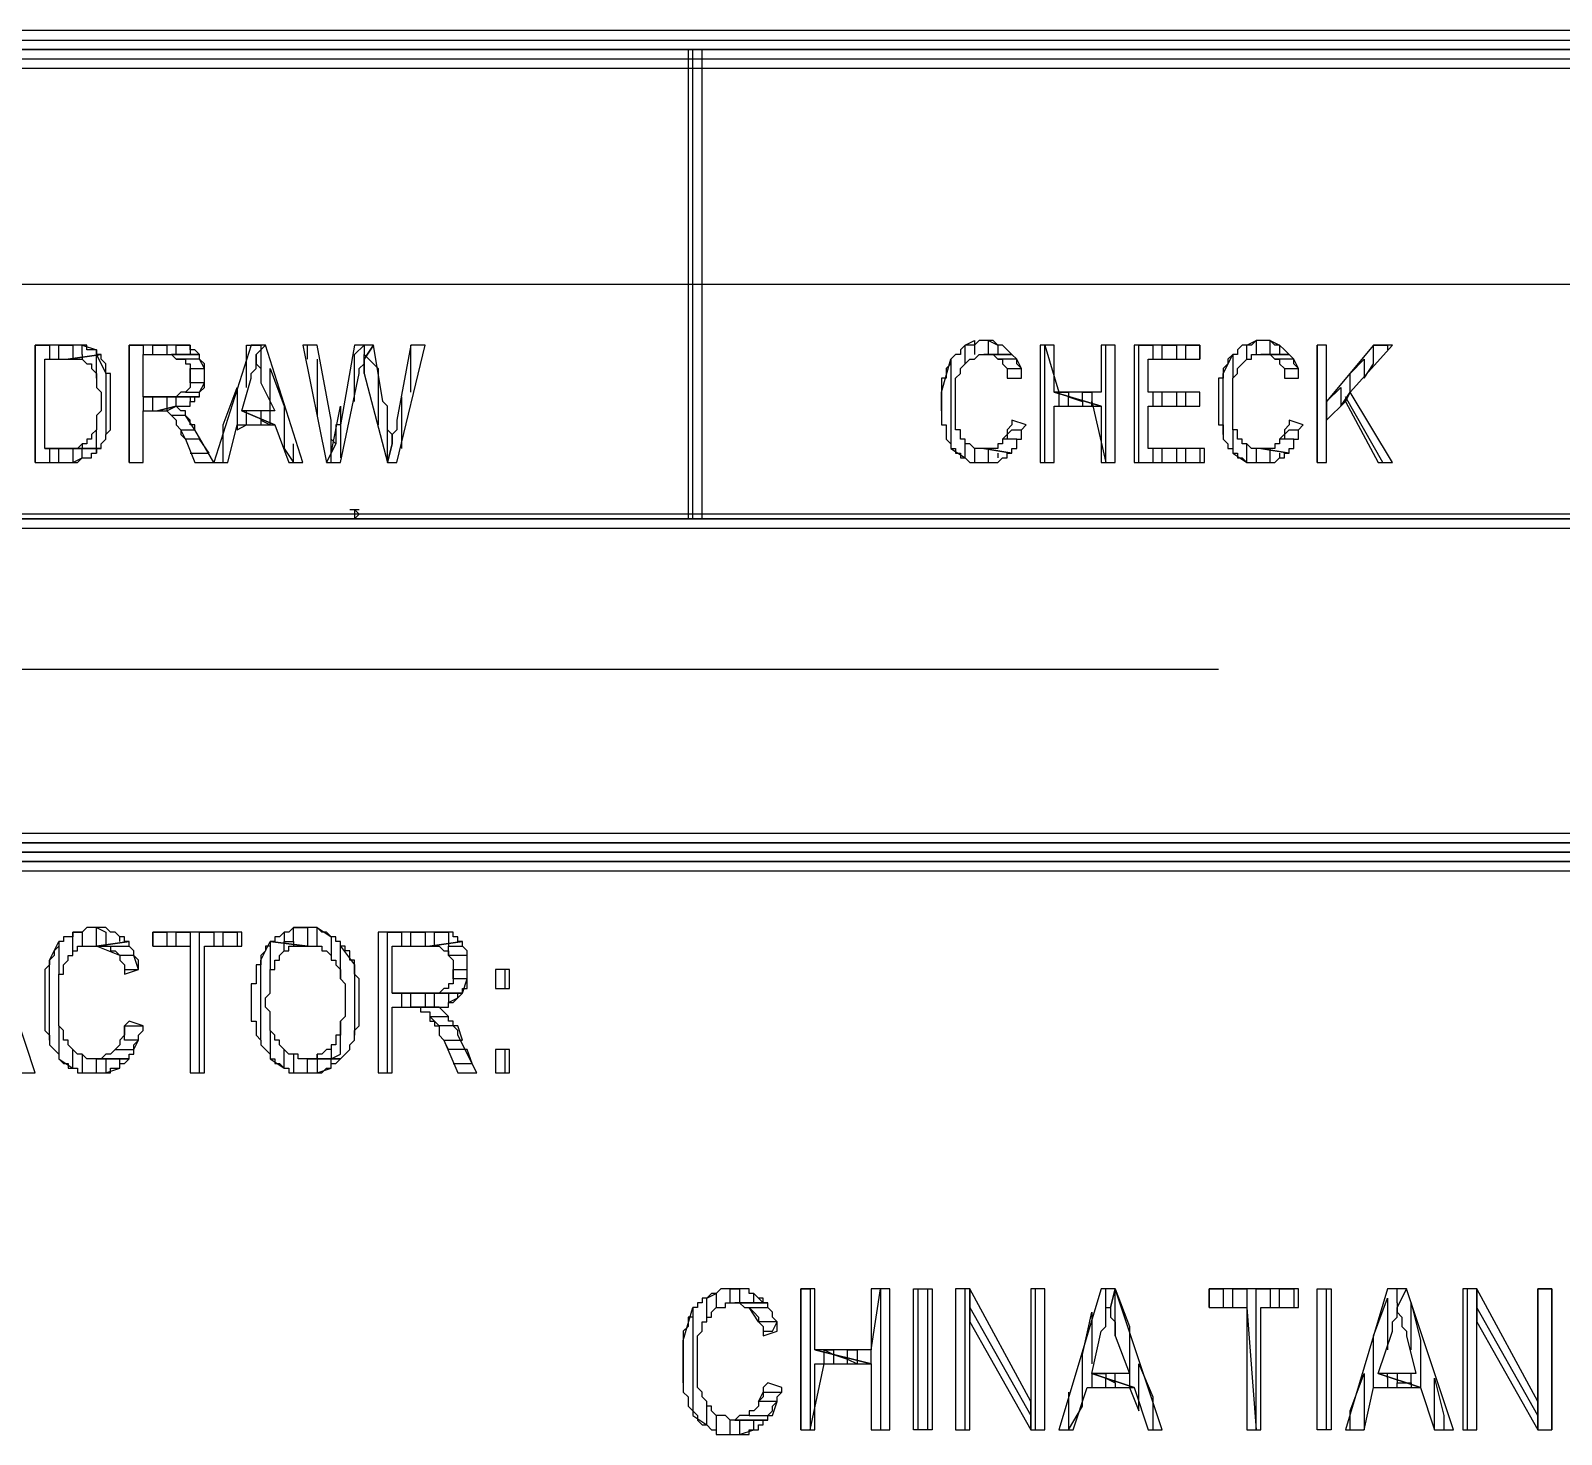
# Model space of a CAD drawing. Extents: x 0 to 594, y 0 to 420.
# Drawn here: x 509.9 to 542.5, y 52.6 to 82.5 of the extents above; entities that cross this region are included whole.
import ezdxf

# ---------------------------------------------------------------- set-up
doc = ezdxf.new("R2010")
doc.units = 0

msp = doc.modelspace()

# ---------------------------------------------------------------- linework, layer by layer
at = {"layer": 'GT_1', "flags": 128}
for points in [[(404, 82.5), (404, 81.7), (584, 81.7), (584, 82.5), (404, 82.5)], [(404, 81.9), (584, 81.9), (584, 82.1), (404, 82.1), (404, 82.3), (584, 82.3)], [(404, 82.1), (584, 82.1)], [(523.9, 72.1), (524.2, 72.1), (524.2, 82.1), (523.9, 82.1), (523.9, 72.1)], [(524, 72.1), (524, 82.1)], [(404, 77.1), (584, 77.1)], [(510, 73.3), (510, 75.8), (510.3, 75.8), (510.3, 75.5)], [(510.7, 75.8), (510, 75.8), (510, 73.3), (510.7, 73.3), (510.8, 73.3), (510.8, 73.3), (510.9, 73.3), (510.9, 73.3), (511, 73.4), (511, 73.4), (511.1, 73.4), (511.1, 73.4), (511.2, 73.4), (511.2, 73.5), (511.3, 73.5), (511.3, 73.5), (511.3, 73.6), (511.4, 73.6), (510.2, 73.6), (510.2, 75.5), (510.7, 75.5), (511.4, 75.6), (511.3, 75.6), (511.3, 75.7), (511.2, 75.7), (511.2, 75.7), (511.1, 75.7), (511.1, 75.8), (511, 75.8), (511, 75.8), (511, 75.8), (510.9, 75.8), (510.9, 75.8), (510.8, 75.8), (510.7, 75.8), (510.7, 75.8)], [(510.5, 75.5), (510.5, 75.8), (510.8, 75.8), (510.8, 75.5)], [(511, 75.6), (511, 75.8), (511.3, 75.7), (511.3, 75.6)], [(512, 73.3), (512, 75.8), (512.3, 75.8), (512.3, 75.6)], [(512.9, 75.8), (512, 75.8), (512, 73.3), (512.3, 73.3), (512.3, 74.4), (512.6, 74.4), (513, 74.5), (513.1, 74.5), (513.1, 74.5), (513.2, 74.5), (513.3, 74.5), (513.3, 74.6), (513.4, 74.6), (513.4, 74.6), (513.4, 74.7), (513.5, 74.7), (513.5, 74.7), (512.3, 74.7), (512.3, 75.6), (512.9, 75.6), (513.5, 75.6), (513.4, 75.7), (513.4, 75.7), (513.3, 75.7), (513.3, 75.8), (513.3, 75.8), (513.2, 75.8), (513.2, 75.8), (513.1, 75.8), (513.1, 75.8), (513, 75.8), (513, 75.8), (512.9, 75.8)], [(512.5, 75.6), (512.5, 75.8), (512.8, 75.8), (512.8, 75.6)], [(513, 75.6), (513, 75.8), (513.3, 75.8), (513.3, 75.6)], [(514.9, 75.8), (514.6, 75.8), (513.8, 73.3), (514.1, 73.3), (514.3, 74.1), (515.1, 74.1), (514.4, 74.4), (514.6, 75.1), (514.6, 75.1), (514.6, 75.2), (514.6, 75.2), (514.7, 75.3), (514.7, 75.4), (514.7, 75.4), (514.7, 75.5), (514.7, 75.6), (514.9, 75.8)], [(514.9, 75.8), (514.7, 75.6), (514.7, 75.5), (514.7, 75.5), (514.7, 75.4), (514.8, 75.3), (514.8, 75.3), (514.8, 75.2), (514.8, 75.1), (514.8, 75), (515.1, 74.4), (514.4, 74.4), (515.1, 74.1), (515.4, 73.3), (515.7, 73.3), (514.9, 75.8)], [(514.5, 74.9), (514.5, 75.8), (514.8, 75.8), (514.8, 75.7)], [(514.8, 75.7), (514.8, 75.3)], [(516, 75.8), (515.7, 75.8), (516.2, 73.3), (516.4, 73.7), (516.4, 73.7), (516.3, 73.8), (516.3, 73.8), (516.3, 73.9), (516.3, 74), (516.3, 74.1), (516.3, 74.1), (516.3, 74.2), (516, 75.8)], [(515.8, 75.5), (515.8, 75.8)], [(517.2, 75.8), (516.8, 75.8), (516.5, 74.1), (516.4, 74.1), (516.4, 74.1), (516.4, 74), (516.4, 74), (516.4, 73.9), (516.4, 73.8), (516.4, 73.7), (516.2, 73.3), (516.5, 73.3), (516.9, 75.2), (516.9, 75.3), (516.9, 75.3), (517, 75.4), (517, 75.4), (517, 75.5), (517.2, 75.8)], [(516.8, 74.6), (516.8, 75.6), (517, 75.8), (517, 75.6)], [(517.2, 75.8), (517, 75.5), (517, 75.5), (517, 75.4), (517, 75.3), (517, 75.2), (517.5, 73.3), (517.6, 73.7), (517.6, 73.7), (517.6, 73.8), (517.6, 73.9), (517.6, 73.9), (517.5, 74), (517.5, 74.1), (517.5, 74.1), (517.5, 74.2), (517.5, 74.3), (517.5, 74.3), (517.5, 74.4), (517.5, 74.5), (517.4, 74.6), (517.2, 75.8)], [(518.3, 75.8), (518, 75.8), (517.7, 74.2), (517.7, 74.1), (517.7, 74.1), (517.7, 74), (517.6, 73.9), (517.6, 73.9), (517.6, 73.8), (517.6, 73.7), (517.6, 73.7), (517.5, 73.3), (517.7, 73.3), (518.3, 75.8)], [(518, 74.8), (518, 75.8)], [(530.2, 75.9), (530.2, 75.9), (530.2, 75.9), (530.1, 75.9), (530.1, 75.9), (530, 75.8), (529.9, 75.8), (529.9, 75.8), (529.8, 75.8), (529.8, 75.8), (529.7, 75.7), (529.7, 75.7), (529.7, 75.6), (529.6, 75.6), (529.6, 75.6), (529.5, 75.5), (529.5, 75.5), (529.5, 75.4), (529.4, 75.3), (529.4, 75.3), (529.4, 75.3), (529.4, 75.2), (529.4, 75.1), (529.3, 75.1), (529.3, 75), (529.3, 75), (529.3, 74.9), (529.3, 74.8), (529.3, 74.7), (529.3, 74.7), (529.3, 74.6), (529.3, 74.5), (529.3, 74.5), (529.3, 74.4), (529.3, 74.3), (529.3, 74.3), (529.3, 74.2), (529.3, 74.1), (529.4, 74.1), (529.4, 74), (529.4, 73.9), (529.4, 73.9), (529.4, 73.9), (529.4, 73.8), (529.5, 73.7), (529.5, 73.7), (529.5, 73.6), (529.6, 73.6), (529.6, 73.5), (529.7, 73.5), (529.7, 73.4), (529.7, 73.4), (529.8, 73.4), (529.8, 73.4), (529.9, 73.3), (529.9, 73.3), (530, 73.3), (530, 73.3), (530.1, 73.3), (530.2, 73.3), (530.2, 73.3), (530.3, 73.3), (530.4, 73.3), (530.4, 73.3), (530.5, 73.3), (530.5, 73.3), (530.6, 73.4), (530.6, 73.4), (530.7, 73.4), (530.7, 73.5), (530.8, 73.5), (530.8, 73.5), (530.2, 73.6), (530.2, 73.6), (530.1, 73.6), (530.1, 73.6), (530, 73.6), (530, 73.6), (529.9, 73.7), (529.9, 73.7), (529.8, 73.7), (529.8, 73.8), (529.7, 73.8), (529.7, 73.9), (529.7, 73.9), (529.7, 74), (529.6, 74), (529.6, 74.1), (529.6, 74.1), (529.6, 74.2), (529.6, 74.2), (529.6, 74.3), (529.6, 74.4), (529.6, 74.4), (529.6, 74.5), (529.6, 74.6), (529.6, 74.7), (529.6, 74.7), (529.6, 74.8), (529.6, 74.9), (529.6, 74.9), (529.6, 75), (529.6, 75.1), (529.6, 75.1), (529.7, 75.2), (529.7, 75.3), (529.7, 75.3), (529.8, 75.4), (529.8, 75.4), (529.8, 75.4), (529.9, 75.5), (529.9, 75.5), (529.9, 75.5), (530, 75.5), (530.1, 75.6), (530.1, 75.6), (530.2, 75.6), (530.2, 75.6), (530.8, 75.6), (530.8, 75.6), (530.7, 75.7), (530.7, 75.7), (530.7, 75.7), (530.6, 75.8), (530.6, 75.8), (530.5, 75.8), (530.5, 75.8), (530.4, 75.9), (530.3, 75.9), (530.3, 75.9), (530.2, 75.9)], [(529.8, 75.4), (529.8, 75.8), (530, 75.9), (530, 75.6)], [(530.3, 75.6), (530.3, 75.9), (530.5, 75.8), (530.5, 75.6)], [(531.7, 75.8), (531.4, 75.8), (531.4, 73.3), (531.7, 73.3), (531.7, 74.5), (532.7, 74.5), (531.7, 74.8), (531.7, 75.8)], [(531.5, 73.3), (531.5, 75.8), (531.8, 74.8), (531.8, 74.5), (532, 74.5), (532, 74.7), (532.3, 74.6), (532.3, 74.5), (532.5, 74.5), (532.5, 74.6)], [(533, 75.8), (532.7, 75.8), (532.7, 74.8), (531.7, 74.8), (532.7, 74.5), (532.7, 73.3), (533, 73.3), (533, 75.8)], [(531.8, 74.8), (531.8, 74.8), (532, 74.8), (532, 74.7), (532.3, 74.6), (532.3, 74.8), (532.5, 74.8), (532.5, 74.6), (532.8, 73.3), (532.8, 75.8)], [(534.8, 75.8), (533.4, 75.8), (533.4, 73.3), (534.9, 73.3), (534.9, 73.6), (533.7, 73.6), (533.7, 74.5), (534.8, 74.5), (534.8, 74.8), (533.7, 74.8), (533.7, 75.5), (534.8, 75.5), (534.8, 75.8)], [(533.5, 73.3), (533.5, 75.8), (533.8, 75.8), (533.8, 75.5)], [(534, 75.5), (534, 75.8), (534.3, 75.8), (534.3, 75.5)], [(534.5, 75.5), (534.5, 75.8), (534.8, 75.8), (534.8, 75.5)], [(536.1, 75.9), (536.1, 75.9), (536.1, 75.9), (536, 75.9), (536, 75.9), (535.9, 75.8), (535.8, 75.8), (535.8, 75.8), (535.7, 75.8), (535.7, 75.8), (535.6, 75.7), (535.6, 75.7), (535.6, 75.6), (535.5, 75.6), (535.5, 75.6), (535.4, 75.5), (535.4, 75.5), (535.4, 75.4), (535.3, 75.3), (535.3, 75.3), (535.3, 75.3), (535.3, 75.2), (535.3, 75.1), (535.2, 75.1), (535.2, 75), (535.2, 75), (535.2, 74.9), (535.2, 74.8), (535.2, 74.7), (535.2, 74.7), (535.2, 74.6), (535.2, 74.5), (535.2, 74.5), (535.2, 74.4), (535.2, 74.3), (535.2, 74.3), (535.2, 74.2), (535.2, 74.1), (535.3, 74.1), (535.3, 74), (535.3, 73.9), (535.3, 73.9), (535.3, 73.9), (535.3, 73.8), (535.4, 73.7), (535.4, 73.7), (535.4, 73.6), (535.5, 73.6), (535.5, 73.5), (535.6, 73.5), (535.6, 73.4), (535.6, 73.4), (535.7, 73.4), (535.7, 73.4), (535.8, 73.3), (535.8, 73.3), (535.9, 73.3), (535.9, 73.3), (536, 73.3), (536.1, 73.3), (536.1, 73.3), (536.2, 73.3), (536.3, 73.3), (536.3, 73.3), (536.4, 73.3), (536.4, 73.3), (536.5, 73.4), (536.5, 73.4), (536.6, 73.4), (536.6, 73.5), (536.7, 73.5), (536.7, 73.5), (536.1, 73.6), (536.1, 73.6), (536, 73.6), (536, 73.6), (535.9, 73.6), (535.9, 73.6), (535.8, 73.7), (535.8, 73.7), (535.7, 73.7), (535.7, 73.8), (535.6, 73.8), (535.6, 73.9), (535.6, 73.9), (535.6, 74), (535.5, 74), (535.5, 74.1), (535.5, 74.1), (535.5, 74.2), (535.5, 74.2), (535.5, 74.3), (535.5, 74.4), (535.5, 74.4), (535.5, 74.5), (535.5, 74.6), (535.5, 74.7), (535.5, 74.7), (535.5, 74.8), (535.5, 74.9), (535.5, 74.9), (535.5, 75), (535.5, 75.1), (535.5, 75.1), (535.6, 75.2), (535.6, 75.3), (535.6, 75.3), (535.7, 75.4), (535.7, 75.4), (535.7, 75.4), (535.8, 75.5), (535.8, 75.5), (535.8, 75.5), (535.9, 75.5), (535.9, 75.6), (536, 75.6), (536.1, 75.6), (536.1, 75.6), (536.7, 75.6), (536.7, 75.6), (536.6, 75.7), (536.6, 75.7), (536.6, 75.7), (536.5, 75.8), (536.5, 75.8), (536.4, 75.8), (536.4, 75.8), (536.3, 75.9), (536.2, 75.9), (536.2, 75.9), (536.1, 75.9)], [(535.8, 75.5), (535.8, 75.8), (536, 75.9), (536, 75.6)], [(536.3, 75.6), (536.3, 75.9), (536.5, 75.8), (536.5, 75.6)], [(537.3, 73.3), (537.3, 75.8)], [(537.5, 75.8), (537.3, 75.8), (537.3, 73.3), (537.5, 73.3), (537.5, 74.2), (537.5, 74.6), (537.5, 75.8)], [(537.5, 74.2), (537.5, 74.6), (537.8, 74.9), (537.8, 74.5), (538, 74.8), (538, 75.2), (538.3, 75.5), (538.3, 75.1), (538.5, 75.4), (538.5, 75.8), (538.8, 75.8), (538.8, 75.7)], [(538.9, 75.8), (538.5, 75.8), (537.5, 74.6), (537.5, 74.2), (537.9, 74.6), (538, 74.8), (538.9, 75.8)], [(511.4, 75.6), (510.7, 75.5), (510.7, 75.5), (510.8, 75.5), (510.8, 75.5), (510.9, 75.5), (510.9, 75.5), (511, 75.5), (511, 75.5), (511, 75.5), (511.1, 75.4), (511.1, 75.4), (511.2, 75.4), (511.2, 75.3), (511.2, 75.3), (511.3, 75.2), (511.3, 75.1), (511.3, 75.1), (511.3, 75), (511.3, 75), (511.3, 74.9), (511.4, 74.8), (511.4, 74.8), (511.4, 74.7), (511.4, 74.6), (511.4, 74.5), (511.4, 74.4), (511.4, 74.4), (511.3, 74.3), (511.3, 74.2), (511.3, 74.2), (511.3, 74.1), (511.3, 74.1), (511.3, 74), (511.3, 74), (511.2, 73.9), (511.2, 73.8), (511.2, 73.8), (511.1, 73.8), (511.1, 73.7), (511, 73.7), (511, 73.7), (511, 73.7), (510.9, 73.6), (510.9, 73.6), (510.8, 73.6), (510.7, 73.6), (510.7, 73.6), (510.2, 73.6), (511.4, 73.6), (511.4, 73.7), (511.4, 73.7), (511.5, 73.8), (511.5, 73.8), (511.5, 73.9), (511.5, 73.9), (511.6, 74), (511.6, 74.1), (511.6, 74.1), (511.6, 74.2), (511.6, 74.2), (511.6, 74.3), (511.6, 74.4), (511.6, 74.4), (511.6, 74.5), (511.6, 74.6), (511.6, 74.6), (511.6, 74.7), (511.6, 74.8), (511.6, 74.9), (511.6, 74.9), (511.6, 75), (511.6, 75.1), (511.6, 75.1), (511.6, 75.2), (511.5, 75.2), (511.5, 75.3), (511.5, 75.4), (511.5, 75.4), (511.4, 75.5), (511.4, 75.5), (511.4, 75.6)], [(511, 75.6), (511, 75.5)], [(511.3, 75.1), (511.3, 75.6), (511.5, 75.2), (511.5, 73.9)], [(513.5, 75.6), (512.9, 75.6), (512.9, 75.6), (513, 75.5), (513.1, 75.5), (513.1, 75.5), (513.2, 75.5), (513.2, 75.5), (513.2, 75.4), (513.3, 75.4), (513.3, 75.3), (513.3, 75.3), (513.3, 75.2), (513.3, 75.1), (513.3, 75.1), (513.3, 75), (513.3, 75), (513.3, 74.9), (513.3, 74.9), (513.2, 74.8), (513.2, 74.8), (513.1, 74.8), (513.1, 74.8), (513, 74.7), (513, 74.7), (512.9, 74.7), (512.8, 74.7), (512.3, 74.7), (513.5, 74.7), (513.5, 74.8), (513.5, 74.8), (513.6, 74.9), (513.6, 74.9), (513.6, 75), (513.6, 75.1), (513.6, 75.1), (513.6, 75.2), (513.6, 75.3), (513.6, 75.3), (513.6, 75.4), (513.5, 75.5), (513.5, 75.5), (513.5, 75.5), (513.5, 75.6)], [(513.2, 74.8), (513.5, 74.8), (513.6, 75), (513.3, 75), (513.3, 75.3), (513.6, 75.3), (513.5, 75.5), (513, 75.5)], [(516, 75.5), (516, 74.3)], [(517, 75.2), (517, 75.6), (517.3, 75.3), (517.3, 74.1)], [(529.3, 74.4), (529.3, 74.8), (529.5, 75.5), (529.5, 73.6), (529.8, 73.4), (529.8, 73.8)], [(530.8, 75.6), (530.2, 75.6), (530.3, 75.6), (530.3, 75.6), (530.4, 75.6), (530.4, 75.6), (530.5, 75.5), (530.5, 75.5), (530.6, 75.5), (530.6, 75.4), (530.6, 75.4), (530.7, 75.3), (530.7, 75.3), (530.7, 75.2), (530.7, 75.1), (530.8, 75.1), (531, 75.1), (531, 75.2), (531, 75.2), (531, 75.3), (530.9, 75.4), (530.9, 75.4), (530.9, 75.5), (530.9, 75.5), (530.8, 75.6)], [(530.7, 75.3), (531, 75.3), (530.9, 75.5), (530.5, 75.5)], [(530.8, 75.6), (530.8, 75.6)], [(535.3, 73.9), (535.3, 75.2), (535.5, 75.6), (535.5, 75.1)], [(536.7, 75.6), (536.1, 75.6), (536.2, 75.6), (536.2, 75.6), (536.3, 75.6), (536.3, 75.6), (536.4, 75.5), (536.4, 75.5), (536.5, 75.5), (536.5, 75.4), (536.5, 75.4), (536.6, 75.3), (536.6, 75.3), (536.6, 75.2), (536.6, 75.1), (536.7, 75.1), (536.9, 75.1), (536.9, 75.2), (536.9, 75.2), (536.9, 75.3), (536.8, 75.4), (536.8, 75.4), (536.8, 75.5), (536.8, 75.5), (536.7, 75.6)], [(536.6, 75.3), (536.9, 75.3), (536.8, 75.5), (536.4, 75.5)], [(514.8, 74.4), (514.8, 74.2), (515, 74.1), (515, 74.4), (515, 75.3), (515.3, 74.5), (515.3, 73.6), (515.5, 73.3), (515.5, 73.7)], [(512.3, 74.7), (512.3, 74.4), (512.5, 74.4), (512.5, 74.7)], [(512.8, 74.7), (512.8, 74.4), (513, 74.5), (513, 74.7)], [(513.3, 74.7), (513.3, 74.6)], [(514, 73.3), (514, 74.1), (514.3, 74.9), (514.3, 74), (514.5, 74.1), (514.5, 74.3)], [(517.8, 74.7), (517.8, 73.6)], [(533.8, 74.8), (533.8, 74.5)], [(534, 74.5), (534, 74.8)], [(534.3, 74.8), (534.3, 74.5)], [(534.5, 74.5), (534.5, 74.8)], [(538, 74.8), (537.9, 74.6), (538.6, 73.3), (538.9, 73.3), (538, 74.8)], [(538.7, 73.3), (537.9, 74.7)], [(513, 74.5), (512.6, 74.4), (512.6, 74.4), (512.7, 74.4), (512.7, 74.4), (512.8, 74.4), (512.8, 74.4), (512.9, 74.3), (512.9, 74.3), (512.9, 74.3), (513, 74.2), (513, 74.1), (513, 74.1), (513.1, 74), (513.1, 74), (513.1, 73.9), (513.2, 73.8), (513.4, 73.3), (513.8, 73.3), (513.4, 74), (513.4, 74.1), (513.3, 74.1), (513.3, 74.2), (513.3, 74.2), (513.2, 74.3), (513.2, 74.3), (513.2, 74.4), (513.1, 74.4), (513.1, 74.4), (513, 74.5)], [(514.5, 74.3), (514.5, 74.4)], [(516.3, 73.3), (516.3, 73.5), (516.5, 74.5), (516.5, 73.4)], [(513.3, 73.5), (513.7, 73.5), (513.5, 73.8), (513.2, 73.8), (513.1, 74), (513.4, 74), (513.2, 74.3), (512.9, 74.3)], [(514.8, 74.2), (514.8, 74.1), (515, 74.1), (515, 74.1)], [(516.3, 73.5), (516.3, 74.1)], [(530.8, 74.2), (530.8, 74.2), (530.8, 74.1), (530.8, 74.1), (530.7, 74), (530.7, 73.9), (530.7, 73.9), (530.7, 73.8), (530.6, 73.8), (530.6, 73.7), (530.6, 73.7), (530.5, 73.7), (530.5, 73.6), (530.4, 73.6), (530.4, 73.6), (530.3, 73.6), (530.3, 73.6), (530.2, 73.6), (530.8, 73.5), (530.8, 73.6), (530.9, 73.6), (530.9, 73.7), (530.9, 73.7), (530.9, 73.8), (531, 73.8), (531, 73.9), (531, 74), (531, 74), (531.1, 74.1), (530.8, 74.2)], [(536.7, 74.2), (536.7, 74.2), (536.7, 74.1), (536.7, 74.1), (536.6, 74), (536.6, 73.9), (536.6, 73.9), (536.6, 73.8), (536.5, 73.8), (536.5, 73.7), (536.5, 73.7), (536.4, 73.7), (536.4, 73.6), (536.3, 73.6), (536.3, 73.6), (536.2, 73.6), (536.2, 73.6), (536.1, 73.6), (536.7, 73.5), (536.7, 73.6), (536.8, 73.6), (536.8, 73.7), (536.8, 73.7), (536.8, 73.8), (536.9, 73.8), (536.9, 73.9), (536.9, 74), (536.9, 74), (537, 74.1), (536.7, 74.2)], [(511, 73.7), (511, 73.6), (511.3, 73.6), (511.3, 74)], [(517.5, 73.5), (517.5, 74)], [(530.9, 73.8), (530.6, 73.8), (530.8, 74), (531, 74)], [(535.5, 74), (535.5, 73.5), (535.8, 73.3), (535.8, 73.7)], [(536.8, 73.8), (536.5, 73.8), (536.7, 74), (536.9, 74)], [(510.3, 73.6), (510.3, 73.3), (510.5, 73.3), (510.5, 73.6)], [(510.8, 73.6), (510.8, 73.6)], [(510.8, 73.6), (510.8, 73.3), (511, 73.4), (511, 73.6)], [(511.3, 73.6), (511.3, 73.5)], [(517.5, 73.3), (517.5, 73.5)], [(530, 73.6), (530, 73.3), (530.3, 73.3), (530.3, 73.6)], [(530.5, 73.5), (530.5, 73.4)], [(533.8, 73.6), (533.8, 73.3), (534, 73.3), (534, 73.6)], [(534.3, 73.6), (534.3, 73.3), (534.5, 73.3), (534.5, 73.6)], [(534.8, 73.6), (534.8, 73.3)], [(536, 73.6), (536, 73.3), (536.3, 73.3), (536.3, 73.6)], [(536.5, 73.5), (536.5, 73.4)], [(404, 72.2), (404, 71.9), (584, 71.9), (584, 72.2), (404, 72.2)], [(404, 72.1), (584, 72.1)], [(404, 72.1), (584, 72.1)], [(564, 72.1), (544, 72.1), (524, 72.1), (504, 72.1), (484, 72.1), (464, 72.1)], [(516.7, 72.3), (516.9, 72.3)], [(516.8, 72.1), (516.9, 72.2), (516.8, 72.3), (516.8, 72.2), (516.8, 72.1)], [(519.3, 72.1), (527.7, 72.1)], [(529.5, 72.1), (529.9, 72.1)], [(531.7, 72.1), (538.7, 72.1)], [(540.5, 72.1), (540.9, 72.1)], [(477.8, 68.9), (535.2, 68.9)], [(584, 64.6), (584, 65.4), (404, 65.4), (404, 64.6), (584, 64.6)], [(404, 65.4), (404, 64.6), (584, 64.6), (584, 65.4), (404, 65.4)], [(584, 65.2), (404, 65.2), (404, 65), (584, 65), (584, 64.8), (404, 64.8)], [(404, 64.8), (584, 64.8), (584, 65), (404, 65), (404, 65.2), (584, 65.2)], [(404, 65), (584, 65)], [(514, 65), (584, 65)], [(509, 63.3), (508.8, 63), (508.8, 63), (508.9, 62.9), (508.9, 62.8), (508.9, 62.7), (508.9, 62.7), (508.9, 62.6), (509, 62.5), (509, 62.4), (509.3, 61.6), (508.4, 61.6), (509.3, 61.2), (509.6, 60.3), (510, 60.3), (509, 63.3)], [(511.3, 63.4), (511.2, 63.4), (511.1, 63.4), (511.1, 63.4), (511, 63.3), (510.9, 63.3), (510.9, 63.3), (510.8, 63.3), (510.8, 63.2), (510.7, 63.2), (510.6, 63.2), (510.6, 63.1), (510.5, 63.1), (510.5, 63), (510.4, 62.9), (510.4, 62.9), (510.4, 62.8), (510.3, 62.7), (510.3, 62.7), (510.3, 62.6), (510.2, 62.5), (510.2, 62.4), (510.2, 62.4), (510.2, 62.3), (510.2, 62.2), (510.2, 62.1), (510.2, 62), (510.2, 61.9), (510.2, 61.9), (510.2, 61.8), (510.2, 61.7), (510.2, 61.6), (510.2, 61.5), (510.2, 61.4), (510.2, 61.4), (510.2, 61.3), (510.2, 61.2), (510.3, 61.1), (510.3, 61.1), (510.3, 61), (510.3, 61), (510.3, 60.9), (510.4, 60.8), (510.4, 60.8), (510.5, 60.7), (510.5, 60.6), (510.5, 60.6), (510.6, 60.5), (510.7, 60.5), (510.7, 60.4), (510.8, 60.4), (510.8, 60.4), (510.9, 60.4), (510.9, 60.3), (511, 60.3), (511.1, 60.3), (511.1, 60.3), (511.2, 60.3), (511.3, 60.3), (511.3, 60.3), (511.4, 60.3), (511.4, 60.3), (511.5, 60.3), (511.6, 60.3), (511.6, 60.4), (511.7, 60.4), (511.8, 60.4), (511.8, 60.5), (511.9, 60.5), (511.9, 60.5), (512, 60.6), (511.3, 60.6), (511.2, 60.6), (511.2, 60.6), (511.1, 60.6), (511, 60.7), (511, 60.7), (510.9, 60.7), (510.8, 60.8), (510.8, 60.8), (510.8, 60.8), (510.7, 60.9), (510.7, 61), (510.6, 61), (510.6, 61.1), (510.6, 61.2), (510.6, 61.2), (510.5, 61.3), (510.5, 61.3), (510.5, 61.4), (510.5, 61.5), (510.5, 61.6), (510.5, 61.7), (510.5, 61.8), (510.5, 61.9), (510.5, 61.9), (510.5, 62), (510.5, 62.1), (510.5, 62.2), (510.5, 62.3), (510.5, 62.4), (510.6, 62.4), (510.6, 62.5), (510.6, 62.6), (510.6, 62.6), (510.7, 62.7), (510.7, 62.8), (510.8, 62.8), (510.8, 62.9), (510.8, 62.9), (510.9, 62.9), (510.9, 63), (511, 63), (511.1, 63), (511.1, 63), (511.2, 63), (511.3, 63), (512, 63.1), (511.9, 63.1), (511.9, 63.2), (511.9, 63.2), (511.8, 63.2), (511.7, 63.3), (511.7, 63.3), (511.6, 63.3), (511.6, 63.3), (511.5, 63.4), (511.4, 63.4), (511.4, 63.4), (511.3, 63.4)], [(510.8, 62.9), (510.8, 63.3), (511, 63.3), (511, 63)], [(511.3, 63), (511.3, 63.4), (511.5, 63.3), (511.5, 63)], [(512.5, 63), (512.5, 63.3), (512.8, 63.3), (512.8, 63), (513, 63), (513, 63.3), (513.3, 63.3), (513.3, 60.3), (513.5, 60.3), (513.5, 63.3), (513.8, 63.3), (513.8, 63), (514, 63), (514, 63.3), (514.3, 63.3), (514.3, 63)], [(514.4, 63.3), (512.5, 63.3), (512.5, 63), (513.3, 63), (513.3, 60.3), (513.6, 60.3), (513.6, 63), (514.4, 63), (514.4, 63.3)], [(515.8, 63.4), (515.7, 63.4), (515.6, 63.4), (515.6, 63.4), (515.5, 63.4), (515.4, 63.3), (515.4, 63.3), (515.3, 63.3), (515.2, 63.2), (515.2, 63.2), (515.1, 63.2), (515.1, 63.1), (515, 63.1), (515.8, 63), (515.8, 63), (515.9, 63), (516, 63), (516, 63), (516.1, 63), (516.1, 62.9), (516.2, 62.9), (516.2, 62.9), (516.3, 62.8), (516.3, 62.7), (516.4, 62.7), (516.4, 62.6), (516.5, 62.5), (516.5, 62.5), (516.5, 62.4), (516.5, 62.3), (516.5, 62.3), (516.6, 62.2), (516.6, 62.1), (516.6, 62), (516.6, 61.9), (516.6, 61.8), (516.6, 61.8), (516.6, 61.7), (516.6, 61.6), (516.6, 61.5), (516.5, 61.4), (516.5, 61.3), (516.5, 61.3), (516.5, 61.2), (516.5, 61.1), (516.4, 61.1), (516.4, 61), (516.4, 60.9), (516.3, 60.9), (516.3, 60.9), (516.3, 60.8), (516.2, 60.8), (516.1, 60.7), (516.1, 60.7), (516, 60.7), (516, 60.6), (515.9, 60.6), (515.8, 60.6), (515.8, 60.6), (516.5, 60.6), (516.6, 60.7), (516.6, 60.7), (516.7, 60.8), (516.7, 60.9), (516.7, 60.9), (516.8, 61), (516.8, 61), (516.8, 61.1), (516.8, 61.2), (516.8, 61.2), (516.9, 61.3), (516.9, 61.4), (516.9, 61.5), (516.9, 61.6), (516.9, 61.7), (516.9, 61.7), (516.9, 61.8), (516.9, 61.9), (516.9, 62), (516.9, 62.1), (516.9, 62.2), (516.9, 62.3), (516.9, 62.3), (516.8, 62.4), (516.8, 62.5), (516.8, 62.6), (516.8, 62.6), (516.8, 62.7), (516.7, 62.7), (516.7, 62.8), (516.7, 62.9), (516.6, 62.9), (516.6, 63), (516.5, 63), (516.5, 63.1), (516.4, 63.1), (516.4, 63.2), (516.3, 63.2), (516.3, 63.2), (516.2, 63.3), (516.2, 63.3), (516.1, 63.3), (516, 63.4), (516, 63.4), (515.9, 63.4), (515.8, 63.4), (515.8, 63.4)], [(515.3, 63.3), (515.3, 63.1), (515.5, 63.1), (515.5, 63.4), (515.8, 63.4), (515.8, 63)], [(516, 63), (516, 63.4), (516.3, 63.2), (516.3, 62.8)], [(518.4, 63.3), (517.3, 63.3), (517.3, 60.3), (517.6, 60.3), (517.6, 61.7), (518, 61.7), (518.6, 61.7), (518.6, 61.7), (518.7, 61.7), (518.8, 61.7), (518.8, 61.8), (518.9, 61.8), (518.9, 61.8), (519, 61.9), (519, 61.9), (519.1, 62), (517.6, 62), (517.6, 63), (518.4, 63), (519.1, 63.1), (519, 63.1), (519, 63.2), (518.9, 63.2), (518.9, 63.3), (518.9, 63.3), (518.8, 63.3), (518.8, 63.3), (518.7, 63.3), (518.6, 63.3), (518.6, 63.3), (518.5, 63.3), (518.4, 63.3)], [(517.5, 60.3), (517.5, 63.3), (517.8, 63.3), (517.8, 63)], [(518, 63), (518, 63.3), (518.3, 63.3), (518.3, 63)], [(518.5, 63), (518.5, 63.3), (518.8, 63.3), (518.8, 63)], [(510.3, 61), (510.3, 62.7), (510.5, 63.1), (510.5, 62.4)], [(512, 63.1), (511.3, 63), (511.3, 63), (511.4, 63), (511.5, 63), (511.5, 63), (511.6, 63), (511.6, 62.9), (511.7, 62.9), (511.7, 62.9), (511.8, 62.8), (511.8, 62.7), (511.8, 62.7), (511.9, 62.6), (511.9, 62.5), (511.9, 62.4), (512.2, 62.5), (512.2, 62.6), (512.2, 62.6), (512.2, 62.7), (512.1, 62.8), (512.1, 62.9), (512.1, 62.9), (512, 63), (512, 63.1)], [(511.9, 62.5), (512.2, 62.5), (512.1, 62.8), (511.8, 62.8), (511.3, 63), (512, 63)], [(511.8, 63.1), (511.8, 63.2)], [(515, 63.1), (515, 63), (514.9, 63), (514.9, 62.9), (514.9, 62.9), (514.8, 62.8), (514.8, 62.8), (514.8, 62.7), (514.8, 62.6), (514.7, 62.6), (514.7, 62.5), (514.7, 62.4), (514.7, 62.3), (514.7, 62.2), (514.6, 62.2), (514.6, 62.1), (514.6, 62), (514.6, 61.9), (514.6, 61.8), (514.6, 61.8), (514.6, 61.7), (514.6, 61.6), (514.6, 61.5), (514.6, 61.4), (514.7, 61.4), (514.7, 61.3), (514.7, 61.2), (514.7, 61.1), (514.8, 61), (514.8, 61), (514.8, 60.9), (514.9, 60.8), (514.9, 60.8), (515, 60.7), (515, 60.6), (515.1, 60.6), (515.1, 60.5), (515.2, 60.5), (515.2, 60.5), (515.3, 60.4), (515.3, 60.4), (515.4, 60.4), (515.4, 60.3), (515.5, 60.3), (515.6, 60.3), (515.6, 60.3), (515.7, 60.3), (515.8, 60.3), (515.8, 60.3), (515.8, 60.3), (515.9, 60.3), (516, 60.3), (516, 60.3), (516.1, 60.3), (516.2, 60.4), (516.2, 60.4), (516.3, 60.4), (516.3, 60.5), (516.4, 60.5), (516.4, 60.5), (516.5, 60.6), (516.5, 60.6), (515.8, 60.6), (515.7, 60.6), (515.6, 60.6), (515.6, 60.7), (515.5, 60.7), (515.4, 60.7), (515.4, 60.7), (515.3, 60.8), (515.3, 60.8), (515.2, 60.9), (515.2, 60.9), (515.2, 61), (515.1, 61), (515.1, 61.1), (515.1, 61.1), (515, 61.2), (515, 61.3), (515, 61.4), (515, 61.4), (515, 61.5), (515, 61.6), (514.9, 61.7), (514.9, 61.8), (514.9, 61.9), (515, 62), (515, 62.1), (515, 62.2), (515, 62.2), (515, 62.3), (515, 62.4), (515, 62.5), (515.1, 62.5), (515.1, 62.6), (515.1, 62.7), (515.2, 62.7), (515.2, 62.8), (515.2, 62.8), (515.3, 62.9), (515.3, 62.9), (515.4, 62.9), (515.4, 63), (515.5, 63), (515.6, 63), (515.6, 63), (515.7, 63), (515.8, 63), (515, 63.1)], [(514.8, 61), (514.8, 62.7), (515, 63.1), (515, 62.5)], [(515.3, 62.9), (515.3, 63.1), (515.5, 63.1), (515.5, 63)], [(516.5, 62.3), (516.5, 63), (516.8, 62.6), (516.8, 61.1)], [(519.1, 63.1), (518.4, 63), (518.4, 63), (518.5, 63), (518.6, 63), (518.6, 63), (518.7, 62.9), (518.8, 62.9), (518.8, 62.9), (518.8, 62.8), (518.9, 62.7), (518.9, 62.7), (518.9, 62.6), (518.9, 62.5), (518.9, 62.5), (518.9, 62.4), (518.9, 62.3), (518.9, 62.2), (518.8, 62.2), (518.8, 62.1), (518.7, 62.1), (518.7, 62.1), (518.6, 62), (518.5, 62), (518.5, 62), (518.4, 62), (518.3, 62), (517.6, 62), (519.1, 62), (519.1, 62.1), (519.2, 62.1), (519.2, 62.2), (519.2, 62.3), (519.2, 62.3), (519.2, 62.4), (519.2, 62.5), (519.2, 62.6), (519.2, 62.7), (519.2, 62.7), (519.2, 62.8), (519.2, 62.9), (519.1, 63), (519.1, 63), (519.1, 63.1)], [(518.6, 62), (519.1, 62), (519.2, 62.3), (518.9, 62.3), (518.9, 62.5), (519.2, 62.5), (519.2, 62.8), (518.8, 62.8), (518.8, 63), (519.1, 63)], [(519, 63.1), (519, 63.1)], [(520.1, 62.5), (519.8, 62.5), (519.8, 62.1), (520.1, 62.1), (520.1, 62.5)], [(520, 62.5), (520, 62.1)], [(517.8, 62), (517.8, 61.7), (518, 61.7), (518, 62)], [(518.3, 62), (518.3, 61.7), (518.5, 61.7), (518.5, 62)], [(518.8, 62), (518.8, 61.8), (519, 61.9), (519, 62)], [(518.6, 61.7), (518, 61.7), (518.1, 61.7), (518.1, 61.7), (518.2, 61.7), (518.2, 61.6), (518.3, 61.6), (518.3, 61.6), (518.4, 61.6), (518.4, 61.5), (518.4, 61.4), (518.5, 61.4), (518.5, 61.3), (518.6, 61.3), (518.6, 61.2), (518.6, 61.1), (518.7, 61), (518.7, 61), (519, 60.3), (519.4, 60.3), (519, 61.1), (519, 61.2), (519, 61.2), (518.9, 61.3), (518.9, 61.4), (518.8, 61.4), (518.8, 61.5), (518.8, 61.5), (518.7, 61.6), (518.7, 61.6), (518.6, 61.7), (518.6, 61.7)], [(510.5, 61.3), (510.5, 60.6), (510.8, 60.4), (510.8, 60.8)], [(512, 61.4), (511.9, 61.3), (511.9, 61.2), (511.9, 61.1), (511.9, 61.1), (511.8, 61), (511.8, 60.9), (511.8, 60.9), (511.7, 60.8), (511.7, 60.8), (511.6, 60.7), (511.6, 60.7), (511.5, 60.7), (511.5, 60.7), (511.4, 60.6), (511.3, 60.6), (511.3, 60.6), (512, 60.6), (512, 60.6), (512, 60.7), (512.1, 60.7), (512.1, 60.8), (512.1, 60.9), (512.2, 61), (512.2, 61), (512.2, 61.1), (512.3, 61.2), (512.3, 61.3), (512, 61.4)], [(511.7, 60.8), (512.1, 60.8), (512.2, 61), (511.9, 61), (511.9, 61.3), (512.3, 61.3)], [(516.3, 60.8), (516.3, 60.6), (516.5, 60.7), (516.5, 61.4)], [(518.9, 60.5), (519.3, 60.5), (519.2, 60.8), (518.8, 60.8), (518.7, 61), (519.1, 61), (519, 61.3), (518.6, 61.3), (518.4, 61.5), (518.8, 61.5)], [(515, 61.2), (515, 60.6), (515.3, 60.4), (515.3, 60.8)], [(511, 60.7), (511, 60.3), (511.3, 60.3), (511.3, 60.6)], [(515.5, 60.7), (515.5, 60.3), (515.8, 60.3), (515.8, 60.6), (516, 60.6), (516, 60.3), (516.3, 60.4), (516.3, 60.6)], [(516, 60.6), (516, 60.7)], [(520.1, 60.8), (519.8, 60.8), (519.8, 60.3), (520.1, 60.3), (520.1, 60.8)], [(520, 60.8), (520, 60.3)], [(511.5, 60.6), (511.5, 60.3), (511.8, 60.4), (511.8, 60.6)], [(524.9, 55.7), (524.8, 55.7), (524.7, 55.7), (524.7, 55.7), (524.6, 55.7), (524.5, 55.6), (524.5, 55.6), (524.4, 55.6), (524.4, 55.6), (524.3, 55.5), (524.2, 55.5), (524.2, 55.4), (524.1, 55.4), (524.1, 55.3), (524, 55.3), (524, 55.2), (524, 55.1), (523.9, 55.1), (523.9, 55), (523.9, 54.9), (523.8, 54.8), (523.8, 54.8), (523.8, 54.7), (523.8, 54.6), (523.8, 54.5), (523.8, 54.4), (523.8, 54.4), (523.8, 54.3), (523.8, 54.2), (523.8, 54.1), (523.8, 54), (523.8, 53.9), (523.8, 53.8), (523.8, 53.8), (523.8, 53.7), (523.8, 53.6), (523.8, 53.5), (523.9, 53.4), (523.9, 53.4), (523.9, 53.3), (523.9, 53.2), (524, 53.1), (524, 53.1), (524.1, 53), (524.1, 52.9), (524.1, 52.9), (524.2, 52.8), (524.3, 52.8), (524.3, 52.8), (524.4, 52.7), (524.4, 52.7), (524.5, 52.7), (524.5, 52.6), (524.6, 52.6), (524.7, 52.6), (524.7, 52.6), (524.8, 52.6), (524.9, 52.6), (524.9, 52.6), (525, 52.6), (525, 52.6), (525.1, 52.6), (525.2, 52.6), (525.2, 52.7), (525.3, 52.7), (525.4, 52.7), (525.4, 52.8), (525.5, 52.8), (525.5, 52.9), (525.6, 52.9), (524.9, 52.9), (524.8, 52.9), (524.8, 52.9), (524.7, 53), (524.6, 53), (524.6, 53), (524.5, 53), (524.4, 53.1), (524.4, 53.1), (524.4, 53.2), (524.3, 53.2), (524.3, 53.3), (524.2, 53.4), (524.2, 53.4), (524.2, 53.5), (524.1, 53.6), (524.1, 53.7), (524.1, 53.7), (524.1, 53.8), (524.1, 53.9), (524.1, 54), (524.1, 54.1), (524.1, 54.2), (524.1, 54.3), (524.1, 54.3), (524.1, 54.4), (524.1, 54.5), (524.1, 54.6), (524.1, 54.7), (524.2, 54.8), (524.2, 54.8), (524.2, 54.9), (524.2, 55), (524.3, 55), (524.3, 55.1), (524.4, 55.1), (524.4, 55.2), (524.4, 55.2), (524.5, 55.3), (524.5, 55.3), (524.6, 55.3), (524.7, 55.3), (524.7, 55.4), (524.8, 55.4), (524.9, 55.4), (525.6, 55.4), (525.5, 55.4), (525.5, 55.5), (525.5, 55.5), (525.4, 55.5), (525.3, 55.6), (525.3, 55.6), (525.2, 55.6), (525.2, 55.7), (525.1, 55.7), (525, 55.7), (525, 55.7), (524.9, 55.7)], [(524.3, 55), (524.3, 55.5), (524.5, 55.6), (524.5, 55.3)], [(524.8, 55.4), (524.8, 55.7), (525, 55.7), (525, 55.4)], [(525.3, 55.4), (525.3, 55.6), (525.5, 55.4), (525.5, 55.4)], [(526.3, 52.7), (526.3, 55.7), (526.5, 55.7), (526.5, 52.7), (526.8, 54.1), (526.8, 54.4), (527, 54.3), (527, 54.1), (527.3, 54.1), (527.3, 54.2), (527.5, 54.1), (527.5, 54.1), (527.8, 54.1), (527.8, 54.1)], [(526.6, 55.7), (526.3, 55.7), (526.3, 52.7), (526.6, 52.7), (526.6, 54.1), (527.8, 54.1), (526.6, 54.4), (526.6, 55.7)], [(528.2, 55.7), (527.8, 55.7), (527.8, 54.4), (526.6, 54.4), (527.8, 54.1), (527.8, 52.7), (528.2, 52.7), (528.2, 55.7)], [(526.8, 54.4), (526.8, 54.4), (527, 54.4), (527, 54.3), (527.3, 54.2), (527.3, 54.4), (527.5, 54.4), (527.5, 54.1), (527.8, 54.1), (527.8, 54.4), (528, 55.7), (528, 52.7)], [(528.7, 52.7), (528.7, 55.7), (529.1, 55.7), (529.1, 52.7), (528.7, 52.7)], [(528.8, 52.7), (528.8, 55.7), (529, 55.7), (529, 52.7)], [(529.9, 55.7), (529.6, 55.7), (529.6, 52.7), (529.9, 52.7), (529.9, 55), (529.9, 55.7)], [(529.8, 52.7), (529.8, 55.7)], [(529.9, 55.7), (529.9, 55), (531.2, 52.7), (531.2, 53.3), (529.9, 55.7)], [(531.5, 55.7), (531.2, 55.7), (531.2, 53.3), (531.2, 52.7), (531.5, 52.7), (531.5, 55.7)], [(531.3, 52.7), (531.3, 55.7)], [(533, 55.7), (532.7, 55.7), (531.8, 52.7), (532.1, 52.7), (532.4, 53.6), (533.4, 53.6), (532.5, 53.9), (532.7, 54.8), (532.8, 54.9), (532.8, 54.9), (532.8, 55), (532.8, 55.1), (532.8, 55.2), (532.8, 55.3), (532.9, 55.3), (533, 55.7)], [(533, 55.7), (532.9, 55.3), (532.9, 55.3), (532.9, 55.2), (532.9, 55.1), (532.9, 55.1), (533, 55), (533, 54.9), (533, 54.8), (533, 54.7), (533.3, 53.9), (532.5, 53.9), (533.4, 53.6), (533.7, 52.7), (534, 52.7), (533, 55.7)], [(532.8, 55), (532.8, 55.7)], [(533, 54.7), (533, 55.7), (533.3, 54.9), (533.3, 53.6), (533.5, 53.1), (533.5, 54.1), (533.8, 53.4), (533.8, 52.7)], [(535, 55.3), (535, 55.7), (535.3, 55.7), (535.3, 55.3), (535.5, 55.3), (535.5, 55.7), (535.8, 55.7), (535.8, 55.3), (536, 52.7), (536, 55.7), (536.3, 55.7), (536.3, 55.3), (536.5, 55.3), (536.5, 55.7), (536.8, 55.7), (536.8, 55.3)], [(536.9, 55.7), (535, 55.7), (535, 55.3), (535.8, 55.3), (535.8, 52.7), (536.1, 52.7), (536.1, 55.3), (536.9, 55.3), (536.9, 55.7)], [(537.3, 52.7), (537.3, 55.7), (537.6, 55.7), (537.6, 52.7), (537.3, 52.7)], [(537.5, 52.7), (537.5, 55.7)], [(539.2, 55.7), (538.8, 55.7), (537.9, 52.7), (538.3, 52.7), (538.5, 53.6), (539.5, 53.6), (538.6, 53.9), (538.9, 54.8), (538.9, 54.9), (538.9, 54.9), (538.9, 55), (539, 55.1), (539, 55.2), (539, 55.3), (539, 55.3), (539.2, 55.7)], [(538, 52.7), (538, 53.1), (538.3, 53.9), (538.3, 52.7), (538.5, 53.6), (538.5, 54.7), (538.8, 55.5), (538.8, 54.4)], [(539.2, 55.7), (539, 55.3), (539, 55.3), (539, 55.2), (539.1, 55.1), (539.1, 55.1), (539.1, 55), (539.1, 54.9), (539.2, 54.8), (539.2, 54.7), (539.4, 53.9), (538.6, 53.9), (539.5, 53.6), (539.8, 52.7), (540.2, 52.7), (539.2, 55.7)], [(539, 55.4), (539, 55.7)], [(540.7, 55.7), (540.4, 55.7), (540.4, 52.7), (540.7, 52.7), (540.7, 55), (540.7, 55.7)], [(540.5, 52.7), (540.5, 55.7)], [(540.7, 55.7), (540.7, 55), (542, 52.7), (542, 53.3), (540.7, 55.7)], [(542, 52.7), (542, 55.7), (542.3, 55.7), (542.3, 52.7)], [(542.3, 55.7), (542, 55.7), (542, 53.3), (542, 52.7), (542.3, 52.7), (542.3, 55.7)], [(523.8, 53.7), (523.8, 54.6), (524, 55.3), (524, 53), (524.3, 52.8), (524.3, 53.3)], [(525.6, 55.4), (524.9, 55.4), (524.9, 55.4), (525, 55.4), (525.1, 55.3), (525.1, 55.3), (525.2, 55.3), (525.2, 55.3), (525.3, 55.2), (525.3, 55.2), (525.4, 55.1), (525.4, 55.1), (525.4, 55), (525.5, 54.9), (525.5, 54.8), (525.5, 54.7), (525.8, 54.8), (525.8, 54.9), (525.8, 55), (525.8, 55), (525.7, 55.1), (525.7, 55.2), (525.7, 55.2), (525.6, 55.3), (525.6, 55.4)], [(525.5, 54.8), (525.7, 54.8), (525.8, 55), (525.4, 55), (525.2, 55.3), (525.6, 55.3)], [(529.9, 55.3), (531.2, 53)], [(532, 53.5), (532, 52.7), (532.3, 53.2), (532.3, 54.3), (532.5, 55.2), (532.5, 54.1)], [(539, 55.4), (539, 55.2)], [(539.3, 54.4), (539.3, 55.4), (539.5, 54.6), (539.5, 53.6), (539.8, 52.7), (539.8, 53.8), (540, 53), (540, 52.7)], [(542, 53), (540.7, 55.3)], [(532.5, 53.9), (532.5, 53.6), (532.8, 53.6), (532.8, 53.8)], [(532.5, 53.9), (532.5, 53.9), (532.8, 53.9), (532.8, 53.8), (533, 53.7), (533, 53.9)], [(538.8, 53.8), (538.8, 53.9)], [(538.8, 53.8), (538.8, 53.6), (539, 53.6), (539, 53.7)], [(539, 53.9), (539, 53.7), (539.3, 53.7), (539.3, 53.9)], [(525.6, 53.7), (525.6, 53.7), (525.5, 53.6), (525.5, 53.5), (525.5, 53.4), (525.5, 53.4), (525.4, 53.3), (525.4, 53.2), (525.4, 53.2), (525.3, 53.1), (525.3, 53.1), (525.2, 53.1), (525.2, 53), (525.1, 53), (525.1, 53), (525, 53), (524.9, 52.9), (524.9, 52.9), (525.6, 52.9), (525.6, 52.9), (525.6, 53), (525.7, 53.1), (525.7, 53.1), (525.7, 53.2), (525.8, 53.3), (525.8, 53.3), (525.8, 53.4), (525.9, 53.5), (525.9, 53.6), (525.6, 53.7)], [(525.2, 53), (525.7, 53), (525.8, 53.3), (525.4, 53.3), (525.5, 53.5), (525.9, 53.5)], [(533, 53.7), (533, 53.6), (533.3, 53.6), (533.3, 53.6)], [(539.3, 53.7), (539.3, 53.6)], [(524.5, 53), (524.5, 52.6), (524.8, 52.6), (524.8, 52.9)], [(525, 52.9), (525, 52.6), (525.3, 52.7), (525.3, 52.9)]]:
    msp.add_lwpolyline(points, dxfattribs=at)

doc.saveas('drawing.dxf')
